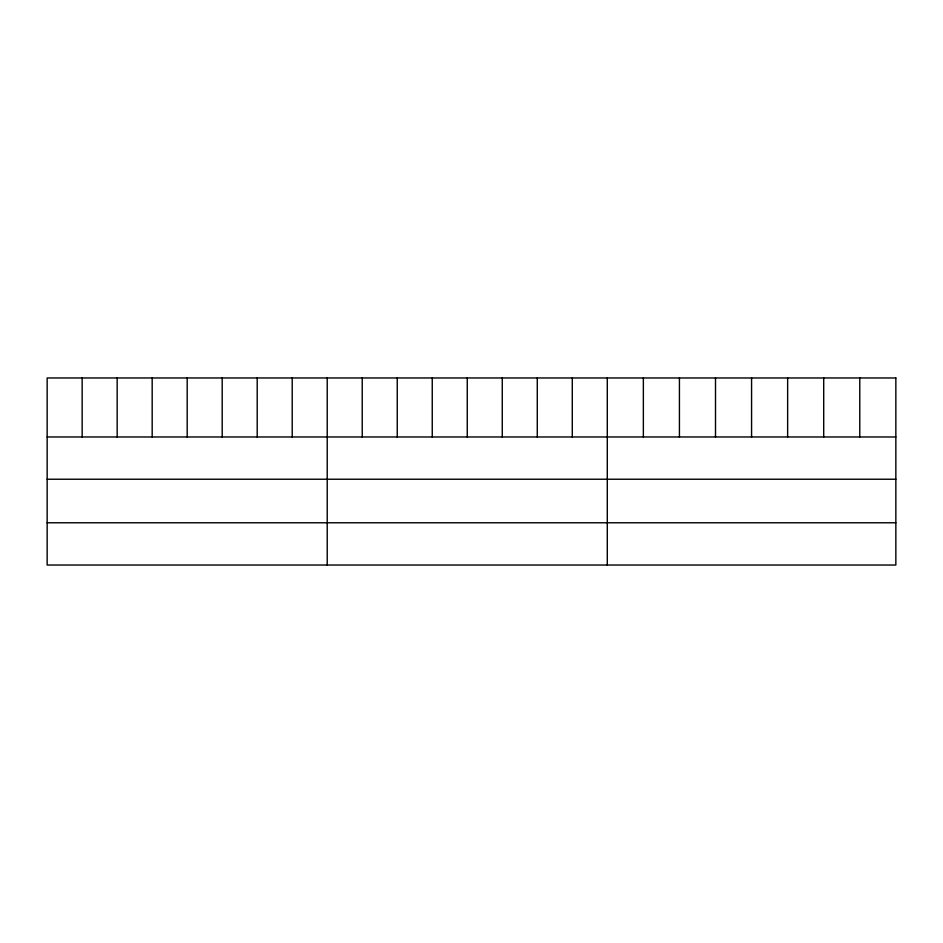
<?xml version="1.0" encoding="UTF-8"?>
<svg xmlns="http://www.w3.org/2000/svg" width="943" height="943" viewBox="0 0 943 943"><rect width="100%" height="100%" fill="white"/><g stroke="black" fill="none" stroke-linecap="round" stroke-linejoin="round"><path stroke-width="1.41" d="M47.15 436.974L895.85 436.974M47.15 479.233L895.85 479.233M47.15 522.776L895.85 522.776M859.78 377.966L859.78 436.974M823.71 377.966L823.71 436.974M787.641 377.966L787.641 436.974M751.571 377.966L751.571 436.974M715.501 377.966L715.501 436.974M679.431 377.966L679.431 436.974M643.362 377.966L643.362 436.974M607.292 377.966L607.292 565.034M572.283 377.966L572.283 436.974M537.274 377.966L537.274 436.974M502.265 377.966L502.265 436.974M467.256 377.966L467.256 436.974M432.248 377.966L432.248 436.974M397.239 377.966L397.239 436.974M362.23 377.966L362.23 436.974M327.221 377.966L327.221 565.034M292.212 377.966L292.212 436.974M257.203 377.966L257.203 436.974M222.194 377.966L222.194 436.974M187.186 377.966L187.186 436.974M152.177 377.966L152.177 436.974M117.168 377.966L117.168 436.974M82.159 377.966L82.159 436.974M895.85 377.966L47.15 377.966L47.15 565.034L895.85 565.034L895.85 377.966"/></g></svg>
